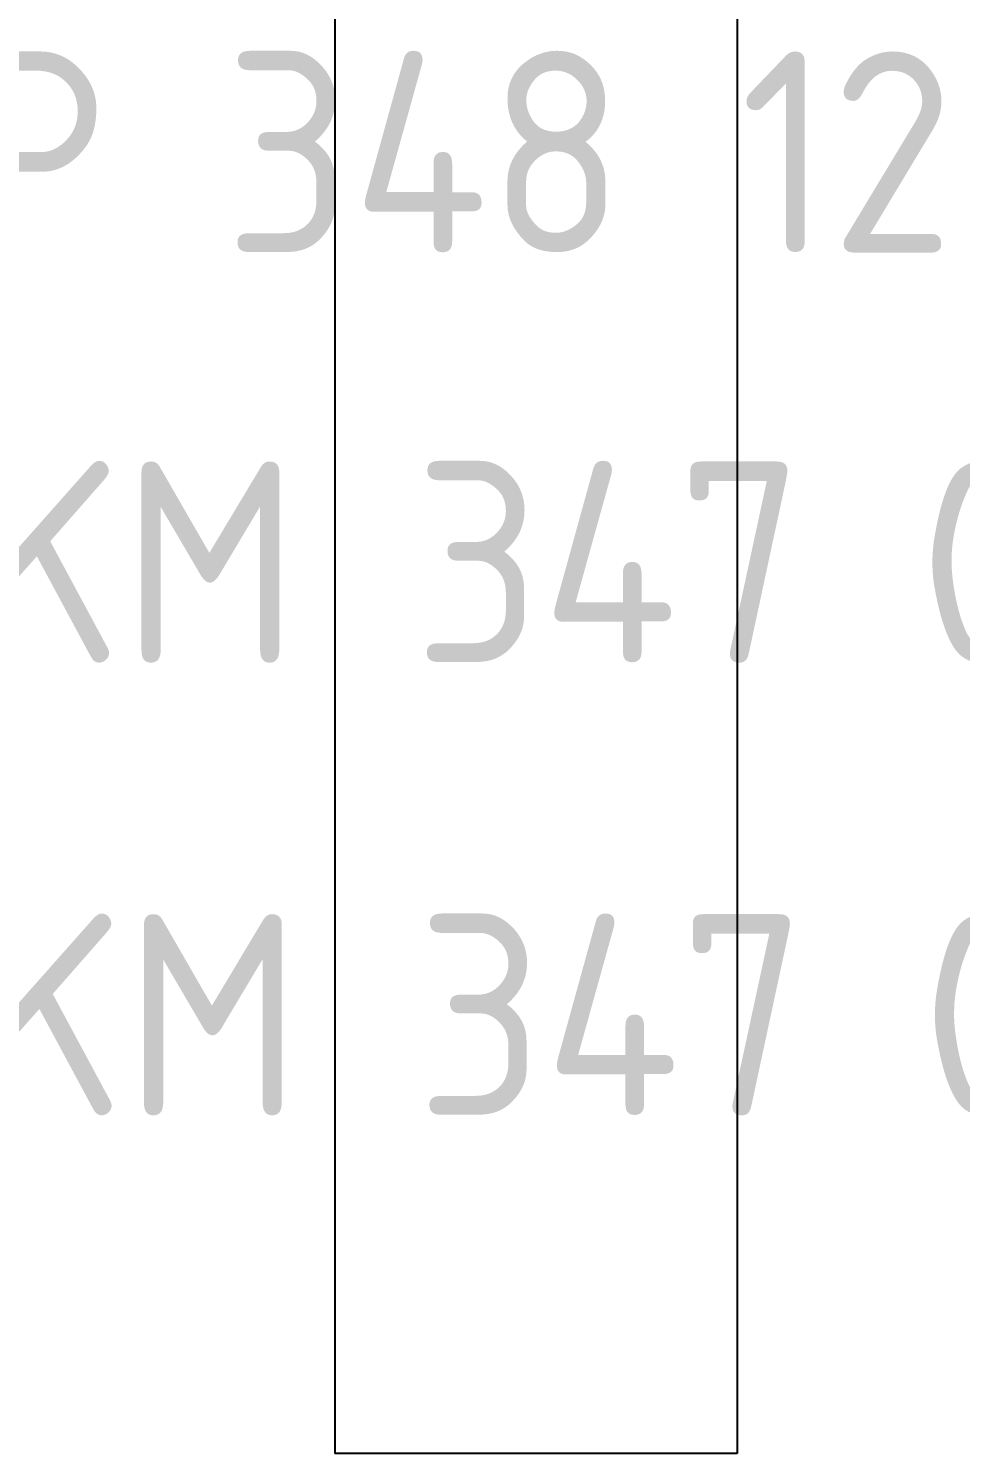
# Model space of a CAD drawing. Header units: millimetres. Extents: x 0 to 69574, y -5 to 41746.
# Drawn here: x 39283.7 to 39376.4, y 19959.4 to 20101.1 of the extents above; entities that cross this region are included whole.
import ezdxf
from ezdxf.enums import TextEntityAlignment as Align

# ---------------------------------------------------------------- set-up
doc = ezdxf.new("R2010")
doc.units = ezdxf.units.MM
doc.layers.add('000-PI_TEXT', color=7, linetype='Continuous')
doc.layers.add('002-PI-Kabelska kanalica', color=150, linetype='Continuous')
doc.styles.add('PI0', font='isocpeur.ttf', dxfattribs={"width": 0.9})

# ---------------------------------------------------------------- blocks, each defined once
blk = doc.blocks.new('*U580')
at = {"layer": '002-PI-Kabelska kanalica'}
for p, q in [((-20, 120), (20, 120)), ((-20, -100), (-20, 120)), ((20, -100), (20, 120))]:
    blk.add_line(p, q, dxfattribs=at)

msp = doc.modelspace()

# ---------------------------------------------------------------- block references
at = {"rotation": 180}
msp.add_blockref('*U580', (39334.172, 20079.404), dxfattribs=at)

# ---------------------------------------------------------------- texts
at = {"layer": '000-PI_TEXT', "style": 'PI0', "width": 0.9}
for s, p in [('-RP 348 12', (39312.782, 20088.814)), ('-KM 347 05', (39331.817, 20048.054)), ('-KM 347 07', (39331.817, 20003.054))]:
    msp.add_text(s, height=20, dxfattribs=at).set_placement(p, align=Align.MIDDLE)

doc.saveas('drawing.dxf')
